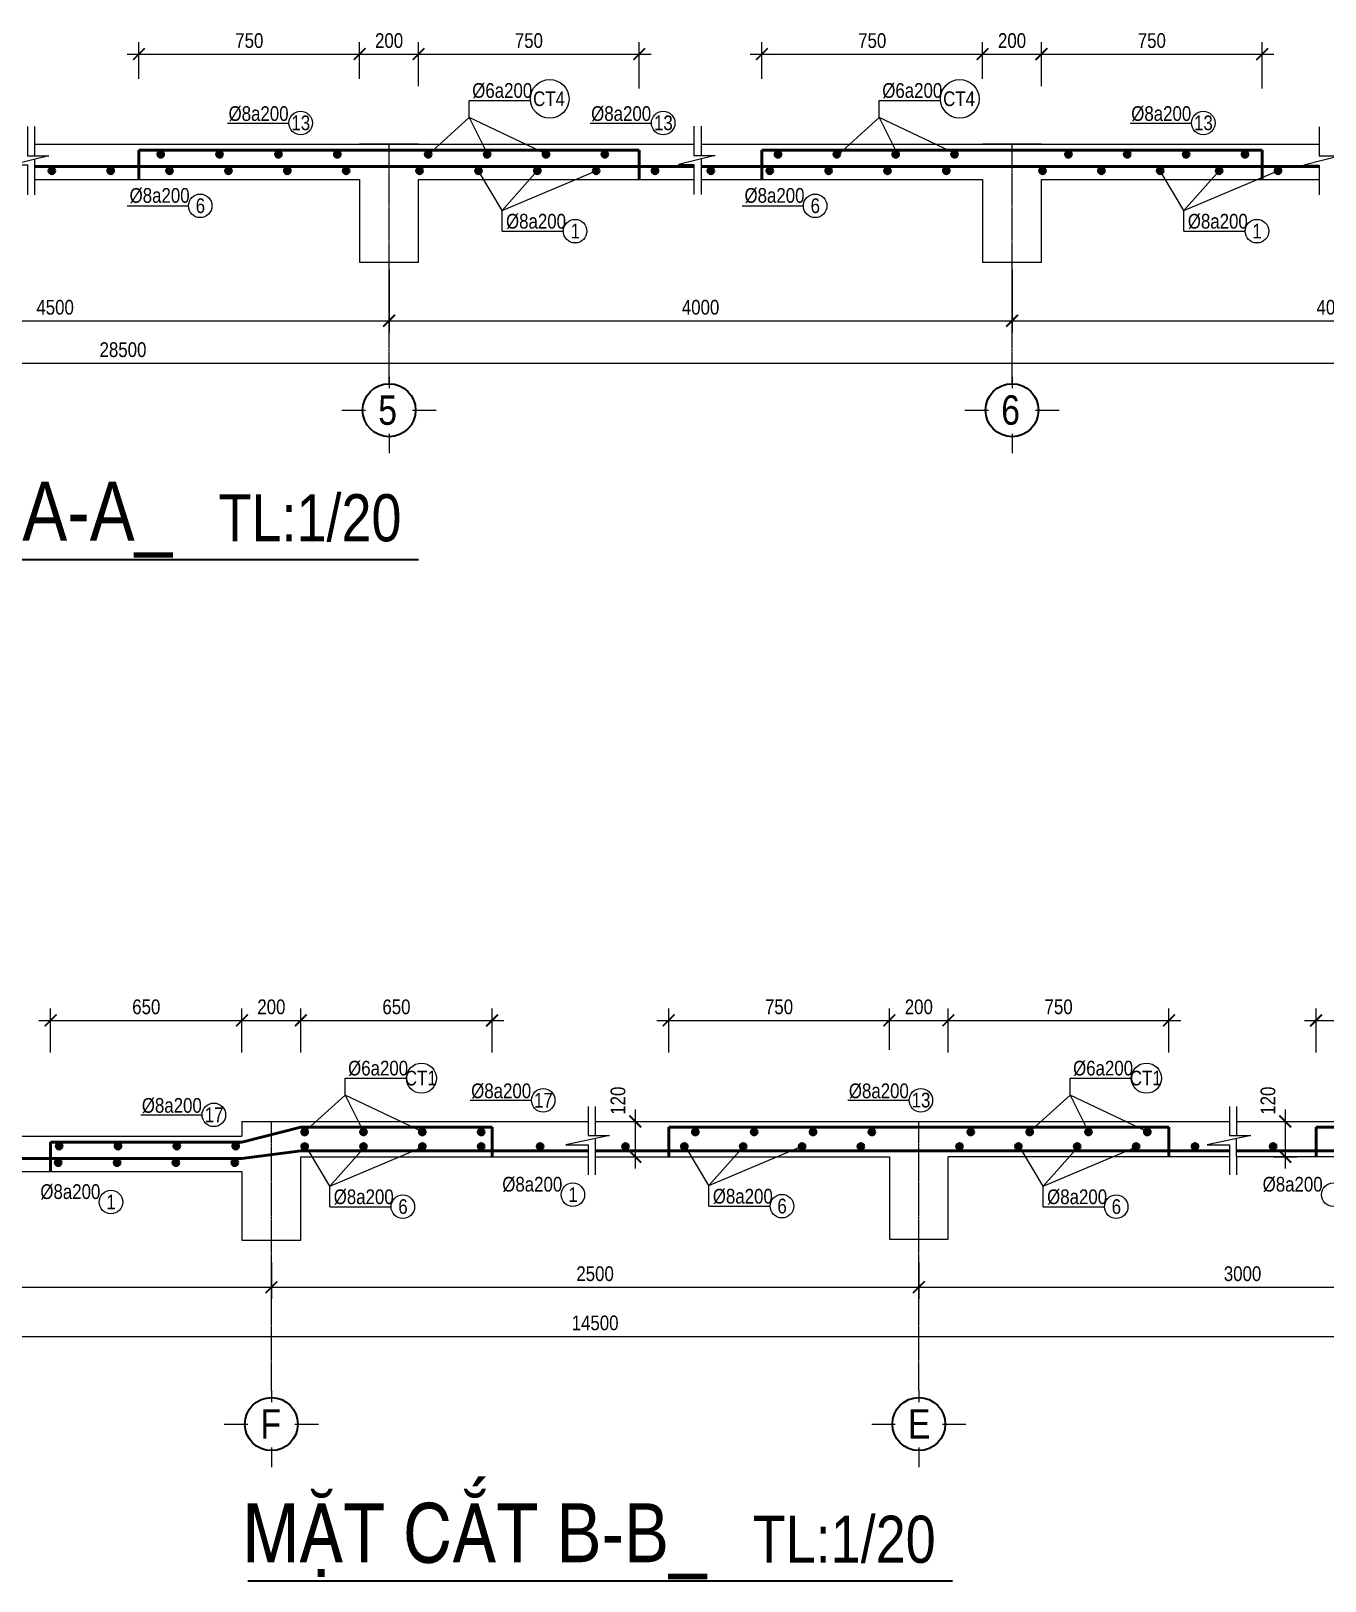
# Model space of a CAD drawing. Header units: millimetres. Extents: x 105195 to 185486, y -51269 to 23444.
# Drawn here: x 118211 to 122608, y -51269 to -46004 of the extents above; entities that cross this region are included whole.
import ezdxf

# ---------------------------------------------------------------- set-up
doc = ezdxf.new("R2010")
doc.units = ezdxf.units.MM
doc.header["$LTSCALE"] = 2
doc.header["$MEASUREMENT"] = 0
doc.linetypes.add('CENTERX2', pattern=[4, 2.5, -0.5, 0.5, -0.5])
for name, color, linetype, lineweight in [('bao bao bao', 2, 'Continuous', 25), ('kich thuoc', 7, 'Continuous', 13), ('NETTHAY', 4, 'Continuous', 25), ('TEXT', 6, 'Continuous', 15), ('thep+', 3, 'Continuous', 50), ('thep-', 5, 'Continuous', 50), ('truc mat cat', 7, 'CENTERX2', 9)]:
    doc.layers.add(name, color=color, linetype=linetype, lineweight=lineweight)
doc.layers.add('TEXT2', color=71, linetype='Continuous')
doc.styles.add('500', font='VHELVCN0.TTF', dxfattribs={"height": 500})
doc.styles.add('TNRM', font='VHELVCN0.TTF')
doc.dimstyles.new('TL20', dxfattribs={"dimscale": 20, "dimtxt": 2.5, "dimasz": 2, "dimexe": 2, "dimexo": 1, "dimgap": 1, "dimtad": 1, "dimdec": 0, "dimzin": 0, "dimdsep": 46, "dimtxsty": 'TNRM', "dimblk": 'ARCHTICK', "dimcen": 2, "dimdle": 2, "dimclrd": 256, "dimclre": 256, "dimclrt": 4, "dimadec": 0, "dimazin": 0, "dimtfac": 1, "dimtdec": 0, "dimtmove": 2, "dimatfit": 3, "dimfxl": 1, "dimtolj": 1, "dimtzin": 0, "dimlwd": 9, "dimlwe": 9, "dimarcsym": 1})

# ---------------------------------------------------------------- blocks, each defined once
blk = doc.blocks.new('_ArchTick')
at = {"color": 0, "linetype": 'ByBlock', "const_width": 0.15}
blk.add_lwpolyline([(-0.5, -0.5), (0.5, 0.5)], dxfattribs=at)
blk = doc.blocks.new('*D101')
at = {"layer": 'Defpoints', "color": 0, "transparency": 16777216}
for p in [(119328, -46081.9), (118578, -46186.2), (119328, -46186.2)]:
    blk.add_point(p, dxfattribs=at)
at = {"layer": 'kich thuoc', "linetype": 'Continuous', "lineweight": 9, "transparency": 16777216}
for p, q in [((118578, -46166.2), (118578, -46041.9)), ((119328, -46166.2), (119328, -46041.9)), ((118538, -46081.9), (119368, -46081.9))]:
    blk.add_line(p, q, dxfattribs=at)
at = {"layer": 'kich thuoc', "lineweight": 9, "transparency": 16777216, "xscale": 40, "yscale": 40, "zscale": 40, "rotation": 180}
blk.add_blockref('_ArchTick', (118578, -46081.9), dxfattribs=at)
at = {"layer": 'kich thuoc', "lineweight": 9, "transparency": 16777216, "xscale": 40, "yscale": 40, "zscale": 40}
blk.add_blockref('_ArchTick', (119328, -46081.9), dxfattribs=at)
at = {"layer": 'kich thuoc', "color": 4, "transparency": 16777216, "insert": (118953, -46036.3), "char_height": 50, "attachment_point": 5, "style": 'TNRM'}
blk.add_mtext('\\A1;750', dxfattribs=at)
blk = doc.blocks.new('*D102')
at = {"layer": 'Defpoints', "color": 0, "transparency": 16777216}
for p in [(119528, -46081.9), (119328, -46186.2), (119528, -46210.6)]:
    blk.add_point(p, dxfattribs=at)
at = {"layer": 'kich thuoc', "linetype": 'Continuous', "lineweight": 9, "transparency": 16777216}
for p, q in [((119328, -46166.2), (119328, -46041.9)), ((119528, -46190.6), (119528, -46041.9)), ((119288, -46081.9), (119568, -46081.9))]:
    blk.add_line(p, q, dxfattribs=at)
at = {"layer": 'kich thuoc', "lineweight": 9, "transparency": 16777216, "xscale": 40, "yscale": 40, "zscale": 40, "rotation": 180}
blk.add_blockref('_ArchTick', (119328, -46081.9), dxfattribs=at)
at = {"layer": 'kich thuoc', "lineweight": 9, "transparency": 16777216, "xscale": 40, "yscale": 40, "zscale": 40}
blk.add_blockref('_ArchTick', (119528, -46081.9), dxfattribs=at)
at = {"layer": 'kich thuoc', "color": 4, "transparency": 16777216, "insert": (119428, -46036.3), "char_height": 50, "attachment_point": 5, "style": 'TNRM'}
blk.add_mtext('\\A1;200', dxfattribs=at)
blk = doc.blocks.new('*D103')
at = {"layer": 'Defpoints', "color": 0, "transparency": 16777216}
for p in [(120278, -46081.9), (119528, -46210.6), (120278, -46218.7)]:
    blk.add_point(p, dxfattribs=at)
at = {"layer": 'kich thuoc', "linetype": 'Continuous', "lineweight": 9, "transparency": 16777216}
for p, q in [((119528, -46190.6), (119528, -46041.9)), ((120278, -46198.7), (120278, -46041.9)), ((119488, -46081.9), (120318, -46081.9))]:
    blk.add_line(p, q, dxfattribs=at)
at = {"layer": 'kich thuoc', "lineweight": 9, "transparency": 16777216, "xscale": 40, "yscale": 40, "zscale": 40, "rotation": 180}
blk.add_blockref('_ArchTick', (119528, -46081.9), dxfattribs=at)
at = {"layer": 'kich thuoc', "lineweight": 9, "transparency": 16777216, "xscale": 40, "yscale": 40, "zscale": 40}
blk.add_blockref('_ArchTick', (120278, -46081.9), dxfattribs=at)
at = {"layer": 'kich thuoc', "color": 4, "transparency": 16777216, "insert": (119903, -46036.3), "char_height": 50, "attachment_point": 5, "style": 'TNRM'}
blk.add_mtext('\\A1;750', dxfattribs=at)
blk = doc.blocks.new('*D104')
at = {"layer": 'Defpoints', "color": 0, "transparency": 16777216}
for p in [(121444.7, -46081.9), (120694.7, -46186.2), (121444.7, -46186.2)]:
    blk.add_point(p, dxfattribs=at)
at = {"layer": 'kich thuoc', "linetype": 'Continuous', "lineweight": 9, "transparency": 16777216}
for p, q in [((120694.7, -46166.2), (120694.7, -46041.9)), ((121444.7, -46166.2), (121444.7, -46041.9)), ((120654.7, -46081.9), (121484.7, -46081.9))]:
    blk.add_line(p, q, dxfattribs=at)
at = {"layer": 'kich thuoc', "lineweight": 9, "transparency": 16777216, "xscale": 40, "yscale": 40, "zscale": 40, "rotation": 180}
blk.add_blockref('_ArchTick', (120694.7, -46081.9), dxfattribs=at)
at = {"layer": 'kich thuoc', "lineweight": 9, "transparency": 16777216, "xscale": 40, "yscale": 40, "zscale": 40}
blk.add_blockref('_ArchTick', (121444.7, -46081.9), dxfattribs=at)
at = {"layer": 'kich thuoc', "color": 4, "transparency": 16777216, "insert": (121069.7, -46036.3), "char_height": 50, "attachment_point": 5, "style": 'TNRM'}
blk.add_mtext('\\A1;750', dxfattribs=at)
blk = doc.blocks.new('*D105')
at = {"layer": 'Defpoints', "color": 0, "transparency": 16777216}
for p in [(121644.7, -46081.9), (121444.7, -46186.2), (121644.7, -46210.6)]:
    blk.add_point(p, dxfattribs=at)
at = {"layer": 'kich thuoc', "linetype": 'Continuous', "lineweight": 9, "transparency": 16777216}
for p, q in [((121444.7, -46166.2), (121444.7, -46041.9)), ((121644.7, -46190.6), (121644.7, -46041.9)), ((121404.7, -46081.9), (121684.7, -46081.9))]:
    blk.add_line(p, q, dxfattribs=at)
at = {"layer": 'kich thuoc', "lineweight": 9, "transparency": 16777216, "xscale": 40, "yscale": 40, "zscale": 40, "rotation": 180}
blk.add_blockref('_ArchTick', (121444.7, -46081.9), dxfattribs=at)
at = {"layer": 'kich thuoc', "lineweight": 9, "transparency": 16777216, "xscale": 40, "yscale": 40, "zscale": 40}
blk.add_blockref('_ArchTick', (121644.7, -46081.9), dxfattribs=at)
at = {"layer": 'kich thuoc', "color": 4, "transparency": 16777216, "insert": (121544.7, -46036.3), "char_height": 50, "attachment_point": 5, "style": 'TNRM'}
blk.add_mtext('\\A1;200', dxfattribs=at)
blk = doc.blocks.new('*D106')
at = {"layer": 'Defpoints', "color": 0, "transparency": 16777216}
for p in [(122394.7, -46081.9), (121644.7, -46210.6), (122394.7, -46218.7)]:
    blk.add_point(p, dxfattribs=at)
at = {"layer": 'kich thuoc', "linetype": 'Continuous', "lineweight": 9, "transparency": 16777216}
for p, q in [((121644.7, -46190.6), (121644.7, -46041.9)), ((122394.7, -46198.7), (122394.7, -46041.9)), ((121604.7, -46081.9), (122434.7, -46081.9))]:
    blk.add_line(p, q, dxfattribs=at)
at = {"layer": 'kich thuoc', "lineweight": 9, "transparency": 16777216, "xscale": 40, "yscale": 40, "zscale": 40, "rotation": 180}
blk.add_blockref('_ArchTick', (121644.7, -46081.9), dxfattribs=at)
at = {"layer": 'kich thuoc', "lineweight": 9, "transparency": 16777216, "xscale": 40, "yscale": 40, "zscale": 40}
blk.add_blockref('_ArchTick', (122394.7, -46081.9), dxfattribs=at)
at = {"layer": 'kich thuoc', "color": 4, "transparency": 16777216, "insert": (122019.7, -46036.3), "char_height": 50, "attachment_point": 5, "style": 'TNRM'}
blk.add_mtext('\\A1;750', dxfattribs=at)
blk = doc.blocks.new('*D116')
at = {"layer": 'Defpoints', "color": 0, "transparency": 16777216}
for p in [(116828, -50166.7), (119028, -50166.7), (119028, -50270.7)]:
    blk.add_point(p, dxfattribs=at)
at = {"layer": 'kich thuoc', "linetype": 'Continuous', "lineweight": 9, "transparency": 16777216}
for p, q in [((116828, -50186.7), (116828, -50310.7)), ((119028, -50186.7), (119028, -50310.7)), ((116788, -50270.7), (119068, -50270.7))]:
    blk.add_line(p, q, dxfattribs=at)
at = {"layer": 'kich thuoc', "lineweight": 9, "transparency": 16777216, "xscale": 40, "yscale": 40, "zscale": 40, "rotation": 180}
blk.add_blockref('_ArchTick', (116828, -50270.7), dxfattribs=at)
at = {"layer": 'kich thuoc', "lineweight": 9, "transparency": 16777216, "xscale": 40, "yscale": 40, "zscale": 40}
blk.add_blockref('_ArchTick', (119028, -50270.7), dxfattribs=at)
at = {"layer": 'kich thuoc', "color": 4, "transparency": 16777216, "insert": (117928, -50225.1), "char_height": 50, "attachment_point": 5, "style": 'TNRM'}
blk.add_mtext('\\A1;3000', dxfattribs=at)
blk = doc.blocks.new('*D117')
at = {"layer": 'Defpoints', "color": 0, "transparency": 16777216}
for p in [(119028, -50166.7), (121228, -50166.7), (121228, -50270.7)]:
    blk.add_point(p, dxfattribs=at)
at = {"layer": 'kich thuoc', "linetype": 'Continuous', "lineweight": 9, "transparency": 16777216}
for p, q in [((119028, -50186.7), (119028, -50310.7)), ((121228, -50186.7), (121228, -50310.7)), ((118988, -50270.7), (121268, -50270.7))]:
    blk.add_line(p, q, dxfattribs=at)
at = {"layer": 'kich thuoc', "lineweight": 9, "transparency": 16777216, "xscale": 40, "yscale": 40, "zscale": 40, "rotation": 180}
blk.add_blockref('_ArchTick', (119028, -50270.7), dxfattribs=at)
at = {"layer": 'kich thuoc', "lineweight": 9, "transparency": 16777216, "xscale": 40, "yscale": 40, "zscale": 40}
blk.add_blockref('_ArchTick', (121228, -50270.7), dxfattribs=at)
at = {"layer": 'kich thuoc', "color": 4, "transparency": 16777216, "insert": (120128, -50225.1), "char_height": 50, "attachment_point": 5, "style": 'TNRM'}
blk.add_mtext('\\A1;2500', dxfattribs=at)
blk = doc.blocks.new('*D118')
at = {"layer": 'Defpoints', "color": 0, "transparency": 16777216}
for p in [(121228, -50166.7), (123428, -50166.7), (123428, -50270.7)]:
    blk.add_point(p, dxfattribs=at)
at = {"layer": 'kich thuoc', "linetype": 'Continuous', "lineweight": 9, "transparency": 16777216}
for p, q in [((121228, -50186.7), (121228, -50310.7)), ((123428, -50186.7), (123428, -50310.7)), ((121188, -50270.7), (123468, -50270.7))]:
    blk.add_line(p, q, dxfattribs=at)
at = {"layer": 'kich thuoc', "lineweight": 9, "transparency": 16777216, "xscale": 40, "yscale": 40, "zscale": 40, "rotation": 180}
blk.add_blockref('_ArchTick', (121228, -50270.7), dxfattribs=at)
at = {"layer": 'kich thuoc', "lineweight": 9, "transparency": 16777216, "xscale": 40, "yscale": 40, "zscale": 40}
blk.add_blockref('_ArchTick', (123428, -50270.7), dxfattribs=at)
at = {"layer": 'kich thuoc', "color": 4, "transparency": 16777216, "insert": (122328, -50225.1), "char_height": 50, "attachment_point": 5, "style": 'TNRM'}
blk.add_mtext('\\A1;3000', dxfattribs=at)
blk = doc.blocks.new('*D120')
at = {"layer": 'Defpoints', "color": 0, "transparency": 16777216}
for p in [(114628, -50310.7), (125628, -50310.7), (125628, -50437.8)]:
    blk.add_point(p, dxfattribs=at)
at = {"layer": 'kich thuoc', "linetype": 'Continuous', "lineweight": 9, "transparency": 16777216}
for p, q in [((114628, -50330.7), (114628, -50477.8)), ((125628, -50330.7), (125628, -50477.8)), ((114588, -50437.8), (125668, -50437.8))]:
    blk.add_line(p, q, dxfattribs=at)
at = {"layer": 'kich thuoc', "lineweight": 9, "transparency": 16777216, "xscale": 40, "yscale": 40, "zscale": 40, "rotation": 180}
blk.add_blockref('_ArchTick', (114628, -50437.8), dxfattribs=at)
at = {"layer": 'kich thuoc', "lineweight": 9, "transparency": 16777216, "xscale": 40, "yscale": 40, "zscale": 40}
blk.add_blockref('_ArchTick', (125628, -50437.8), dxfattribs=at)
at = {"layer": 'kich thuoc', "color": 4, "transparency": 16777216, "insert": (120128, -50392.2), "char_height": 50, "attachment_point": 5, "style": 'TNRM'}
blk.add_mtext('\\A1;14500', dxfattribs=at)
blk = doc.blocks.new('*D126')
at = {"layer": 'Defpoints', "color": 0, "transparency": 16777216}
for p in [(118928, -49364.2), (118278, -49493.8), (118928, -49493.8)]:
    blk.add_point(p, dxfattribs=at)
at = {"layer": 'kich thuoc', "linetype": 'Continuous', "lineweight": 9, "transparency": 16777216}
for p, q in [((118278, -49473.8), (118278, -49324.2)), ((118928, -49473.8), (118928, -49324.2)), ((118238, -49364.2), (118968, -49364.2))]:
    blk.add_line(p, q, dxfattribs=at)
at = {"layer": 'kich thuoc', "lineweight": 9, "transparency": 16777216, "xscale": 40, "yscale": 40, "zscale": 40, "rotation": 180}
blk.add_blockref('_ArchTick', (118278, -49364.2), dxfattribs=at)
at = {"layer": 'kich thuoc', "lineweight": 9, "transparency": 16777216, "xscale": 40, "yscale": 40, "zscale": 40}
blk.add_blockref('_ArchTick', (118928, -49364.2), dxfattribs=at)
at = {"layer": 'kich thuoc', "color": 4, "transparency": 16777216, "insert": (118603, -49318.6), "char_height": 50, "attachment_point": 5, "style": 'TNRM'}
blk.add_mtext('\\A1;650', dxfattribs=at)
blk = doc.blocks.new('*D127')
at = {"layer": 'Defpoints', "color": 0, "transparency": 16777216}
for p in [(119128, -49364.2), (118928, -49493.8), (119128, -49493.8)]:
    blk.add_point(p, dxfattribs=at)
at = {"layer": 'kich thuoc', "linetype": 'Continuous', "lineweight": 9, "transparency": 16777216}
for p, q in [((118928, -49473.8), (118928, -49324.2)), ((119128, -49473.8), (119128, -49324.2)), ((118888, -49364.2), (119168, -49364.2))]:
    blk.add_line(p, q, dxfattribs=at)
at = {"layer": 'kich thuoc', "lineweight": 9, "transparency": 16777216, "xscale": 40, "yscale": 40, "zscale": 40, "rotation": 180}
blk.add_blockref('_ArchTick', (118928, -49364.2), dxfattribs=at)
at = {"layer": 'kich thuoc', "lineweight": 9, "transparency": 16777216, "xscale": 40, "yscale": 40, "zscale": 40}
blk.add_blockref('_ArchTick', (119128, -49364.2), dxfattribs=at)
at = {"layer": 'kich thuoc', "color": 4, "transparency": 16777216, "insert": (119028, -49318.6), "char_height": 50, "attachment_point": 5, "style": 'TNRM'}
blk.add_mtext('\\A1;200', dxfattribs=at)
blk = doc.blocks.new('*D128')
at = {"layer": 'Defpoints', "color": 0, "transparency": 16777216}
for p in [(119778, -49364.2), (119128, -49493.8), (119778, -49493.8)]:
    blk.add_point(p, dxfattribs=at)
at = {"layer": 'kich thuoc', "linetype": 'Continuous', "lineweight": 9, "transparency": 16777216}
for p, q in [((119128, -49473.8), (119128, -49324.2)), ((119778, -49473.8), (119778, -49324.2)), ((119088, -49364.2), (119818, -49364.2))]:
    blk.add_line(p, q, dxfattribs=at)
at = {"layer": 'kich thuoc', "lineweight": 9, "transparency": 16777216, "xscale": 40, "yscale": 40, "zscale": 40, "rotation": 180}
blk.add_blockref('_ArchTick', (119128, -49364.2), dxfattribs=at)
at = {"layer": 'kich thuoc', "lineweight": 9, "transparency": 16777216, "xscale": 40, "yscale": 40, "zscale": 40}
blk.add_blockref('_ArchTick', (119778, -49364.2), dxfattribs=at)
at = {"layer": 'kich thuoc', "color": 4, "transparency": 16777216, "insert": (119453, -49318.6), "char_height": 50, "attachment_point": 5, "style": 'TNRM'}
blk.add_mtext('\\A1;650', dxfattribs=at)
blk = doc.blocks.new('*D129')
at = {"layer": 'Defpoints', "color": 0, "transparency": 16777216}
for p in [(121128, -49364.2), (121128, -49484.2), (120378, -49493.8)]:
    blk.add_point(p, dxfattribs=at)
at = {"layer": 'kich thuoc', "linetype": 'Continuous', "lineweight": 9, "transparency": 16777216}
for p, q in [((120378, -49473.8), (120378, -49324.2)), ((121128, -49464.2), (121128, -49324.2)), ((120338, -49364.2), (121168, -49364.2))]:
    blk.add_line(p, q, dxfattribs=at)
at = {"layer": 'kich thuoc', "lineweight": 9, "transparency": 16777216, "xscale": 40, "yscale": 40, "zscale": 40, "rotation": 180}
blk.add_blockref('_ArchTick', (120378, -49364.2), dxfattribs=at)
at = {"layer": 'kich thuoc', "lineweight": 9, "transparency": 16777216, "xscale": 40, "yscale": 40, "zscale": 40}
blk.add_blockref('_ArchTick', (121128, -49364.2), dxfattribs=at)
at = {"layer": 'kich thuoc', "color": 4, "transparency": 16777216, "insert": (120753, -49318.6), "char_height": 50, "attachment_point": 5, "style": 'TNRM'}
blk.add_mtext('\\A1;750', dxfattribs=at)
blk = doc.blocks.new('*D130')
at = {"layer": 'Defpoints', "color": 0, "transparency": 16777216}
for p in [(121328, -49364.2), (121128, -49484.2), (121328, -49493.8)]:
    blk.add_point(p, dxfattribs=at)
at = {"layer": 'kich thuoc', "linetype": 'Continuous', "lineweight": 9, "transparency": 16777216}
for p, q in [((121128, -49464.2), (121128, -49324.2)), ((121328, -49473.8), (121328, -49324.2)), ((121088, -49364.2), (121368, -49364.2))]:
    blk.add_line(p, q, dxfattribs=at)
at = {"layer": 'kich thuoc', "lineweight": 9, "transparency": 16777216, "xscale": 40, "yscale": 40, "zscale": 40, "rotation": 180}
blk.add_blockref('_ArchTick', (121128, -49364.2), dxfattribs=at)
at = {"layer": 'kich thuoc', "lineweight": 9, "transparency": 16777216, "xscale": 40, "yscale": 40, "zscale": 40}
blk.add_blockref('_ArchTick', (121328, -49364.2), dxfattribs=at)
at = {"layer": 'kich thuoc', "color": 4, "transparency": 16777216, "insert": (121228, -49318.6), "char_height": 50, "attachment_point": 5, "style": 'TNRM'}
blk.add_mtext('\\A1;200', dxfattribs=at)
blk = doc.blocks.new('*D131')
at = {"layer": 'Defpoints', "color": 0, "transparency": 16777216}
for p in [(122078, -49364.2), (121328, -49493.8), (122078, -49493.8)]:
    blk.add_point(p, dxfattribs=at)
at = {"layer": 'kich thuoc', "linetype": 'Continuous', "lineweight": 9, "transparency": 16777216}
for p, q in [((121328, -49473.8), (121328, -49324.2)), ((122078, -49473.8), (122078, -49324.2)), ((121288, -49364.2), (122118, -49364.2))]:
    blk.add_line(p, q, dxfattribs=at)
at = {"layer": 'kich thuoc', "lineweight": 9, "transparency": 16777216, "xscale": 40, "yscale": 40, "zscale": 40, "rotation": 180}
blk.add_blockref('_ArchTick', (121328, -49364.2), dxfattribs=at)
at = {"layer": 'kich thuoc', "lineweight": 9, "transparency": 16777216, "xscale": 40, "yscale": 40, "zscale": 40}
blk.add_blockref('_ArchTick', (122078, -49364.2), dxfattribs=at)
at = {"layer": 'kich thuoc', "color": 4, "transparency": 16777216, "insert": (121703, -49318.6), "char_height": 50, "attachment_point": 5, "style": 'TNRM'}
blk.add_mtext('\\A1;750', dxfattribs=at)
blk = doc.blocks.new('*D132')
at = {"layer": 'Defpoints', "color": 0, "transparency": 16777216}
for p in [(123328, -49364.2), (123328, -49484.2), (122578, -49493.8)]:
    blk.add_point(p, dxfattribs=at)
at = {"layer": 'kich thuoc', "linetype": 'Continuous', "lineweight": 9, "transparency": 16777216}
for p, q in [((122578, -49473.8), (122578, -49324.2)), ((123328, -49464.2), (123328, -49324.2)), ((122538, -49364.2), (123368, -49364.2))]:
    blk.add_line(p, q, dxfattribs=at)
at = {"layer": 'kich thuoc', "lineweight": 9, "transparency": 16777216, "xscale": 40, "yscale": 40, "zscale": 40, "rotation": 180}
blk.add_blockref('_ArchTick', (122578, -49364.2), dxfattribs=at)
at = {"layer": 'kich thuoc', "lineweight": 9, "transparency": 16777216, "xscale": 40, "yscale": 40, "zscale": 40}
blk.add_blockref('_ArchTick', (123328, -49364.2), dxfattribs=at)
at = {"layer": 'kich thuoc', "color": 4, "transparency": 16777216, "insert": (122953, -49318.6), "char_height": 50, "attachment_point": 5, "style": 'TNRM'}
blk.add_mtext('\\A1;750', dxfattribs=at)
blk = doc.blocks.new('*D139')
at = {"layer": 'Defpoints', "color": 0, "transparency": 16777216}
for p in [(120205.5, -49707.5), (120205.5, -49827.5), (120264.2, -49827.5)]:
    blk.add_point(p, dxfattribs=at)
at = {"layer": 'kich thuoc', "linetype": 'Continuous', "lineweight": 9, "transparency": 16777216}
for p, q in [((120264.2, -49667.5), (120264.2, -49867.5)), ((120225.5, -49707.5), (120304.2, -49707.5)), ((120225.5, -49827.5), (120304.2, -49827.5))]:
    blk.add_line(p, q, dxfattribs=at)
at = {"layer": 'kich thuoc', "lineweight": 9, "transparency": 16777216, "xscale": 40, "yscale": 40, "zscale": 40}
for p, rotation in [((120264.2, -49707.5), 90), ((120264.2, -49827.5), 270)]:
    blk.add_blockref('_ArchTick', p, dxfattribs=dict(at, rotation=rotation))
at = {"layer": 'kich thuoc', "color": 4, "transparency": 16777216, "insert": (120205.9, -49637.1), "char_height": 50, "attachment_point": 5, "rotation": 90, "style": 'TNRM'}
blk.add_mtext('\\A1;120', dxfattribs=at)
blk = doc.blocks.new('*D140')
at = {"layer": 'Defpoints', "color": 0, "transparency": 16777216}
for p in [(122414.1, -49707.5), (122414.1, -49827.5), (122472.9, -49827.5)]:
    blk.add_point(p, dxfattribs=at)
at = {"layer": 'kich thuoc', "linetype": 'Continuous', "lineweight": 9, "transparency": 16777216}
for p, q in [((122472.9, -49667.5), (122472.9, -49867.5)), ((122434.1, -49707.5), (122512.9, -49707.5)), ((122434.1, -49827.5), (122512.9, -49827.5))]:
    blk.add_line(p, q, dxfattribs=at)
at = {"layer": 'kich thuoc', "lineweight": 9, "transparency": 16777216, "xscale": 40, "yscale": 40, "zscale": 40}
for p, rotation in [((122472.9, -49707.5), 90), ((122472.9, -49827.5), 270)]:
    blk.add_blockref('_ArchTick', p, dxfattribs=dict(at, rotation=rotation))
at = {"layer": 'kich thuoc', "color": 4, "transparency": 16777216, "insert": (122414.5, -49637.1), "char_height": 50, "attachment_point": 5, "rotation": 90, "style": 'TNRM'}
blk.add_mtext('\\A1;120', dxfattribs=at)
blk = doc.blocks.new('*D145')
at = {"layer": 'Defpoints', "color": 0, "transparency": 16777216}
for p in [(117158.3, -46795), (119428, -46795), (119428, -46987.7)]:
    blk.add_point(p, dxfattribs=at)
at = {"layer": 'kich thuoc', "linetype": 'Continuous', "lineweight": 9, "transparency": 16777216}
for p, q in [((117158.3, -46815), (117158.3, -47027.7)), ((119428, -46815), (119428, -47027.7)), ((117118.3, -46987.7), (119468, -46987.7))]:
    blk.add_line(p, q, dxfattribs=at)
at = {"layer": 'kich thuoc', "lineweight": 9, "transparency": 16777216, "xscale": 40, "yscale": 40, "zscale": 40, "rotation": 180}
blk.add_blockref('_ArchTick', (117158.3, -46987.7), dxfattribs=at)
at = {"layer": 'kich thuoc', "lineweight": 9, "transparency": 16777216, "xscale": 40, "yscale": 40, "zscale": 40}
blk.add_blockref('_ArchTick', (119428, -46987.7), dxfattribs=at)
at = {"layer": 'kich thuoc', "color": 4, "transparency": 16777216, "insert": (118293.2, -46942.2), "char_height": 50, "attachment_point": 5, "style": 'TNRM'}
blk.add_mtext('\\A1;4500', dxfattribs=at)
blk = doc.blocks.new('*D146')
at = {"layer": 'Defpoints', "color": 0, "transparency": 16777216}
for p in [(119428, -46795), (121544.7, -46795), (121544.7, -46987.7)]:
    blk.add_point(p, dxfattribs=at)
at = {"layer": 'kich thuoc', "linetype": 'Continuous', "lineweight": 9, "transparency": 16777216}
for p, q in [((119428, -46815), (119428, -47027.7)), ((121544.7, -46815), (121544.7, -47027.7)), ((119388, -46987.7), (121584.7, -46987.7))]:
    blk.add_line(p, q, dxfattribs=at)
at = {"layer": 'kich thuoc', "lineweight": 9, "transparency": 16777216, "xscale": 40, "yscale": 40, "zscale": 40, "rotation": 180}
blk.add_blockref('_ArchTick', (119428, -46987.7), dxfattribs=at)
at = {"layer": 'kich thuoc', "lineweight": 9, "transparency": 16777216, "xscale": 40, "yscale": 40, "zscale": 40}
blk.add_blockref('_ArchTick', (121544.7, -46987.7), dxfattribs=at)
at = {"layer": 'kich thuoc', "color": 4, "transparency": 16777216, "insert": (120486.4, -46942.2), "char_height": 50, "width": 124.319, "attachment_point": 5, "style": 'TNRM'}
blk.add_mtext('\\A1;4000', dxfattribs=at)
blk = doc.blocks.new('*D147')
at = {"layer": 'Defpoints', "color": 0, "transparency": 16777216}
for p in [(121544.7, -46795), (123741.7, -46795), (123741.7, -46987.7)]:
    blk.add_point(p, dxfattribs=at)
at = {"layer": 'kich thuoc', "linetype": 'Continuous', "lineweight": 9, "transparency": 16777216}
for p, q in [((121544.7, -46815), (121544.7, -47027.7)), ((123741.7, -46815), (123741.7, -47027.7)), ((121504.7, -46987.7), (123781.7, -46987.7))]:
    blk.add_line(p, q, dxfattribs=at)
at = {"layer": 'kich thuoc', "lineweight": 9, "transparency": 16777216, "xscale": 40, "yscale": 40, "zscale": 40, "rotation": 180}
blk.add_blockref('_ArchTick', (121544.7, -46987.7), dxfattribs=at)
at = {"layer": 'kich thuoc', "lineweight": 9, "transparency": 16777216, "xscale": 40, "yscale": 40, "zscale": 40}
blk.add_blockref('_ArchTick', (123741.7, -46987.7), dxfattribs=at)
at = {"layer": 'kich thuoc', "color": 4, "transparency": 16777216, "insert": (122643.2, -46942.2), "char_height": 50, "attachment_point": 5, "style": 'TNRM'}
blk.add_mtext('\\A1;4000', dxfattribs=at)
blk = doc.blocks.new('*D149')
at = {"layer": 'Defpoints', "color": 0, "transparency": 16777216}
for p in [(110805.9, -46996.5), (126241.7, -46996.5), (126241.7, -47131.9)]:
    blk.add_point(p, dxfattribs=at)
at = {"layer": 'kich thuoc', "linetype": 'Continuous', "lineweight": 9, "transparency": 16777216}
for p, q in [((110805.9, -47016.5), (110805.9, -47171.9)), ((126241.7, -47016.5), (126241.7, -47171.9)), ((110765.9, -47131.9), (126281.7, -47131.9))]:
    blk.add_line(p, q, dxfattribs=at)
at = {"layer": 'kich thuoc', "lineweight": 9, "transparency": 16777216, "xscale": 40, "yscale": 40, "zscale": 40, "rotation": 180}
blk.add_blockref('_ArchTick', (110805.9, -47131.9), dxfattribs=at)
at = {"layer": 'kich thuoc', "lineweight": 9, "transparency": 16777216, "xscale": 40, "yscale": 40, "zscale": 40}
blk.add_blockref('_ArchTick', (126241.7, -47131.9), dxfattribs=at)
at = {"layer": 'kich thuoc', "color": 4, "transparency": 16777216, "insert": (118523.8, -47086.3), "char_height": 50, "attachment_point": 5, "style": 'TNRM'}
blk.add_mtext('\\A1;28500', dxfattribs=at)

msp = doc.modelspace()

# ---------------------------------------------------------------- hatches: boundary and pattern name
at = {"layer": 'thep+'}
for points in [[(118292.1, -46478.4, 1), (118272.1, -46478.4, 1)], [(118492.1, -46478.4, 1), (118472.1, -46478.4, 1)], [(118692.1, -46478.4, 1), (118672.1, -46478.4, 1)], [(118892.1, -46478.4, 1), (118872.1, -46478.4, 1)], [(119092.1, -46478.4, 1), (119072.1, -46478.4, 1)], [(119292.1, -46478.4, 1), (119272.1, -46478.4, 1)], [(119541.7, -46478.4, 1), (119521.7, -46478.4, 1)], [(119741.7, -46478.4, 1), (119721.7, -46478.4, 1)], [(119941.7, -46478.4, 1), (119921.7, -46478.4, 1)], [(120141.7, -46478.4, 1), (120121.7, -46478.4, 1)], [(120341.7, -46478.4, 1), (120321.7, -46478.4, 1)], [(120531.5, -46478.4, 1), (120511.5, -46478.4, 1)], [(120731.5, -46478.4, 1), (120711.5, -46478.4, 1)], [(120931.5, -46478.4, 1), (120911.5, -46478.4, 1)], [(121131.5, -46478.4, 1), (121111.5, -46478.4, 1)], [(121331.5, -46478.4, 1), (121311.5, -46478.4, 1)], [(121658.4, -46478.4, 1), (121638.4, -46478.4, 1)], [(121858.4, -46478.4, 1), (121838.4, -46478.4, 1)], [(122058.4, -46478.4, 1), (122038.4, -46478.4, 1)], [(122258.4, -46478.4, 1), (122238.4, -46478.4, 1)], [(122458.4, -46478.4, 1), (122438.4, -46478.4, 1)], [(119151.1, -49792.6, 1), (119131.1, -49792.6, 1)], [(119351.1, -49792.6, 1), (119331.1, -49792.6, 1)], [(119551.1, -49792.6, 1), (119531.1, -49792.6, 1)], [(119751.1, -49792.6, 1), (119731.1, -49792.6, 1)], [(119951.1, -49792.6, 1), (119931.1, -49792.6, 1)], [(120241.3, -49792.6, 1), (120221.3, -49792.6, 1)], [(120441.3, -49792.6, 1), (120421.3, -49792.6, 1)], [(120641.3, -49792.6, 1), (120621.3, -49792.6, 1)], [(120841.3, -49792.6, 1), (120821.3, -49792.6, 1)], [(121041.3, -49792.6, 1), (121021.3, -49792.6, 1)], [(121376.3, -49792.6, 1), (121356.3, -49792.6, 1)], [(121576.3, -49792.6, 1), (121556.3, -49792.6, 1)], [(121776.3, -49792.6, 1), (121756.3, -49792.6, 1)], [(121976.3, -49792.6, 1), (121956.3, -49792.6, 1)], [(122176.3, -49792.6, 1), (122156.3, -49792.6, 1)], [(122441.8, -49792.6, 1), (122421.8, -49792.6, 1)], [(118313.7, -49847.5, 1), (118293.7, -49847.5, 1)], [(118513.7, -49847.5, 1), (118493.7, -49847.5, 1)], [(118713.7, -49847.5, 1), (118693.7, -49847.5, 1)], [(118913.7, -49847.5, 1), (118893.7, -49847.5, 1)]]:
    msp.add_hatch(color=256, dxfattribs=at).paths.add_polyline_path(points)
at = {"layer": 'thep-'}
for points in [[(118662, -46422.4, 1), (118642, -46422.4, 1)], [(118862, -46422.4, 1), (118842, -46422.4, 1)], [(119062, -46422.4, 1), (119042, -46422.4, 1)], [(119262, -46422.4, 1), (119242, -46422.4, 1)], [(119571.1, -46422.4, 1), (119551.1, -46422.4, 1)], [(119771.1, -46422.4, 1), (119751.1, -46422.4, 1)], [(119971.1, -46422.4, 1), (119951.1, -46422.4, 1)], [(120171.1, -46422.4, 1), (120151.1, -46422.4, 1)], [(120759.4, -46422.4, 1), (120739.4, -46422.4, 1)], [(120959.4, -46422.4, 1), (120939.4, -46422.4, 1)], [(121159.4, -46422.4, 1), (121139.4, -46422.4, 1)], [(121359.4, -46422.4, 1), (121339.4, -46422.4, 1)], [(121746.3, -46422.4, 1), (121726.3, -46422.4, 1)], [(121946.3, -46422.4, 1), (121926.3, -46422.4, 1)], [(122146.3, -46422.4, 1), (122126.3, -46422.4, 1)], [(122346.3, -46422.4, 1), (122326.3, -46422.4, 1)], [(119151.1, -49743.3, 1), (119131.1, -49743.3, 1)], [(119351.1, -49743.3, 1), (119331.1, -49743.3, 1)], [(119551.1, -49743.3, 1), (119531.1, -49743.3, 1)], [(119751.1, -49743.3, 1), (119731.1, -49743.3, 1)], [(120478.5, -49743.3, 1), (120458.5, -49743.3, 1)], [(120678.5, -49743.3, 1), (120658.5, -49743.3, 1)], [(120878.5, -49743.3, 1), (120858.5, -49743.3, 1)], [(121078.5, -49743.3, 1), (121058.5, -49743.3, 1)], [(121414.5, -49743.3, 1), (121394.5, -49743.3, 1)], [(121614.5, -49743.3, 1), (121594.5, -49743.3, 1)], [(121814.5, -49743.3, 1), (121794.5, -49743.3, 1)], [(122014.5, -49743.3, 1), (121994.5, -49743.3, 1)], [(118316.8, -49791.5, 1), (118296.8, -49791.5, 1)], [(118516.8, -49791.5, 1), (118496.8, -49791.5, 1)], [(118716.8, -49791.5, 1), (118696.8, -49791.5, 1)], [(118916.8, -49791.5, 1), (118896.8, -49791.5, 1)]]:
    msp.add_hatch(color=256, dxfattribs=at).paths.add_polyline_path(points)

# ---------------------------------------------------------------- linework, layer by layer
at = {"layer": 'bao bao bao', "color": 6, "lineweight": 35}
for p, q in [((117133, -47798.6), (119527.4, -47798.6)), ((118948.3, -51268.6), (121342.7, -51268.6))]:
    msp.add_line(p, q, dxfattribs=at)
at = {"layer": 'NETTHAY'}
for p, q in [((118223.3, -46388.4), (120463.9, -46388.4)), ((120488, -46388.4), (122588, -46388.4)), ((118223.3, -46508.4), (119328, -46508.4)), ((119528, -46508.4), (120463.9, -46508.4)), ((120488, -46508.4), (121444.7, -46508.4)), ((121644.7, -46508.4), (122588, -46508.4)), ((120104.1, -49656.8), (120104.1, -49755.8)), ((122283.1, -49656.8), (122283.1, -49755.8)), ((118928, -49707.5), (120104.1, -49707.5)), ((120128.3, -49707.5), (122283.1, -49707.5)), ((122307.3, -49707.5), (124489.1, -49707.5)), ((117911.1, -49757.5), (118928, -49757.5)), ((120176.6, -49755.8), (120029.1, -49787.1)), ((120029.1, -49787.1), (120104.1, -49787.1)), ((120104.1, -49755.8), (120176.6, -49755.8)), ((120104.1, -49787.1), (120104.1, -49888.9)), ((122355.6, -49755.8), (122208.1, -49787.1)), ((122208.1, -49787.1), (122283.1, -49787.1)), ((122283.1, -49755.8), (122355.6, -49755.8)), ((122283.1, -49787.1), (122283.1, -49888.9)), ((119128, -49827.5), (120104.1, -49827.5)), ((120128, -49827.5), (121128, -49827.5)), ((122283.1, -49827.5), (121328, -49827.5)), ((123328, -49827.5), (122307, -49827.5)), ((117910.8, -49877.5), (118928, -49877.5))]:
    msp.add_line(p, q, dxfattribs=at)
for points in [[(118199.1, -46328.2), (118199.1, -46427.2), (118271.6, -46427.2), (118147.2, -46458.6), (118199.1, -46458.6), (118199.1, -46560.3)], [(118223.3, -46328.2), (118223.3, -46427.2)], [(120463.9, -46326.9), (120463.9, -46425.9), (120536.4, -46425.9), (120411.9, -46457.2), (120463.9, -46457.2), (120463.9, -46559)], [(120488, -46326.9), (120488, -46425.9)], [(122588, -46328.5), (122588, -46427.5), (122660.5, -46427.5), (122536.1, -46458.8), (122588, -46458.8), (122588, -46560.6)], [(119528, -46388.4), (119328, -46388.4)], [(120488, -46438), (120488, -46559)], [(121644.7, -46388.4), (121444.7, -46388.4)], [(118223.3, -46439.4), (118223.3, -46560.3)], [(119328, -46508.4), (119328, -46788.4), (119528, -46788.4), (119528, -46508.4)], [(121444.7, -46508.4), (121444.7, -46788.4), (121644.7, -46788.4), (121644.7, -46508.4)], [(120128.3, -49656.8), (120128.3, -49755.8)], [(122307.3, -49656.8), (122307.3, -49755.8)], [(118928, -49707.5), (118928, -49757.5)], [(120127.7, -49766.2), (120128.3, -49888.9)], [(122306.7, -49766.2), (122307.3, -49888.9)], [(118928, -49877.5), (118928, -50111.4), (119128, -50111.4), (119128, -49827.5)], [(121128, -49827.5), (121128, -50107.5), (121328, -50107.5), (121328, -49827.5)]]:
    msp.add_lwpolyline(points, dxfattribs=at)
at = {"layer": 'TEXT'}
for p, q in [((119700, -46297.6), (119700, -46239.7)), ((119700, -46239.7), (119908.4, -46239.7)), ((121093.3, -46297.6), (121093.3, -46239.7)), ((121093.3, -46239.7), (121301.7, -46239.7)), ((118879, -46316.1), (119087.4, -46316.1)), ((119562.8, -46422.4), (119700, -46297.6)), ((119700, -46297.6), (119762.8, -46422.4)), ((119962.8, -46422.4), (119700, -46297.6)), ((120111, -46316.1), (120319.4, -46316.1)), ((120956.1, -46422.4), (121093.3, -46297.6)), ((121093.3, -46297.6), (121156.1, -46422.4)), ((121356.1, -46422.4), (121093.3, -46297.6)), ((121946.2, -46316.1), (122154.6, -46316.1)), ((119811.8, -46613.2), (119731.7, -46478.4)), ((119931.7, -46478.4), (119811.8, -46613.2)), ((119811.8, -46613.2), (120131.7, -46478.4)), ((122128.5, -46613.2), (122048.4, -46478.4)), ((122248.4, -46478.4), (122128.5, -46613.2)), ((122128.5, -46613.2), (122448.4, -46478.4)), ((118537.8, -46597.5), (118746.2, -46597.5)), ((119811.8, -46683.5), (119811.8, -46613.2)), ((120627.3, -46597.5), (120835.7, -46597.5)), ((122128.5, -46683.5), (122128.5, -46613.2)), ((119811.8, -46683.5), (120020.1, -46683.5)), ((122128.5, -46683.5), (122336.8, -46683.5)), ((119278.3, -49618.6), (119278.3, -49560.7)), ((119278.3, -49560.7), (119486.7, -49560.7)), ((121741.7, -49618.6), (121741.7, -49560.7)), ((121741.7, -49560.7), (121950.1, -49560.7)), ((119141.1, -49743.3), (119278.3, -49618.6)), ((119278.3, -49618.6), (119341.1, -49743.3)), ((119541.1, -49743.3), (119278.3, -49618.6)), ((119703.3, -49635.7), (119911.7, -49635.7)), ((120986.6, -49635.7), (121195, -49635.7)), ((121604.5, -49743.3), (121741.7, -49618.6)), ((121741.7, -49618.6), (121804.5, -49743.3)), ((122004.5, -49743.3), (121741.7, -49618.6)), ((118584.2, -49685.2), (118792.6, -49685.2)), ((119226.4, -49927.1), (119146.4, -49792.2)), ((119346.4, -49792.2), (119226.4, -49927.1)), ((119226.4, -49927.1), (119546.4, -49792.2)), ((120514.4, -49925.2), (120434.4, -49790.3)), ((120634.4, -49790.3), (120514.4, -49925.2)), ((120514.4, -49925.2), (120834.4, -49790.3)), ((121650.3, -49927.1), (121570.3, -49792.2)), ((121770.3, -49792.2), (121650.3, -49927.1)), ((121650.3, -49927.1), (121970.3, -49792.2)), ((119226.4, -49997.3), (119226.4, -49927.1)), ((120514.4, -49995.4), (120514.4, -49925.2)), ((121650.3, -49997.3), (121650.3, -49927.1)), ((119226.4, -49997.3), (119434.8, -49997.3)), ((120514.4, -49995.4), (120722.8, -49995.4)), ((121650.3, -49997.3), (121858.7, -49997.3))]:
    msp.add_line(p, q, dxfattribs=at)
for points in [[(118876, -46408.4, 0, 16, 0), (118876, -46388.4, 0, 0, 0), (118876, -46316.1, 0, 0, 0), (119087.4, -46316.1, 0, 0, 0)], [(120108, -46408.4, 0, 16, 0), (120108, -46388.4, 0, 0, 0), (120108, -46316.1, 0, 0, 0), (120319.4, -46316.1, 0, 0, 0)], [(121943.2, -46408.4, 0, 16, 0), (121943.2, -46388.4, 0, 0, 0), (121943.2, -46316.1, 0, 0, 0), (122154.6, -46316.1, 0, 0, 0)], [(118534.8, -46463.4, 0, 16, 0), (118534.8, -46483.4, 0, 0, 0), (118534.8, -46597.5, 0, 0, 0), (118746.2, -46597.5, 0, 0, 0)], [(120624.3, -46463.4, 0, 16, 0), (120624.3, -46483.4, 0, 0, 0), (120624.3, -46597.5, 0, 0, 0), (120835.7, -46597.5, 0, 0, 0)], [(119700.3, -49728, 0, 16, 0), (119700.3, -49708, 0, 0, 0), (119700.3, -49635.7, 0, 0, 0), (119911.7, -49635.7, 0, 0, 0)], [(120983.6, -49728, 0, 16, 0), (120983.6, -49708, 0, 0, 0), (120983.6, -49635.7, 0, 0, 0), (121195, -49635.7, 0, 0, 0)], [(118581.3, -49777.5, 0, 16, 0), (118581.3, -49757.5, 0, 0, 0), (118581.3, -49685.2, 0, 0, 0), (118792.6, -49685.2, 0, 0, 0)], [(119801.1, -49807.7, 0, 16, 0), (119801.1, -49827.7, 0, 0, 0), (119801.1, -49956.4, 0, 0, 0), (120012.5, -49956.4, 0, 0, 0)], [(122384.8, -49807.7, 0, 16, 0), (122384.8, -49827.7, 0, 0, 0), (122384.8, -49956.4, 0, 0, 0), (122596.2, -49956.4, 0, 0, 0)], [(118231.5, -49832.8, 0, 16, 0), (118231.5, -49852.8, 0, 0, 0), (118231.5, -49981.5, 0, 0, 0), (118442.9, -49981.5, 0, 0, 0)]]:
    msp.add_lwpolyline(points, format="xyseb", dxfattribs=at)
for centre, radius in [((119973.7, -46234), 65.7), ((121367, -46234), 65.7), ((119127.4, -46316.1), 40), ((120359.4, -46316.1), 40), ((122194.6, -46316.1), 40), ((118786.2, -46597.5), 40), ((120875.7, -46597.5), 40), ((120060.1, -46683.5), 40), ((122376.8, -46683.5), 40), ((119537.9, -49560.7), 51.2), ((122001.2, -49560.7), 51.2), ((119951.7, -49635.7), 40), ((121235, -49635.7), 40), ((118832.6, -49685.2), 40), ((118482.9, -49981.5), 40), ((119474.8, -49997.3), 40), ((120052.5, -49956.4), 40), ((120762.8, -49995.4), 40), ((121898.7, -49997.3), 40), ((122636.2, -49956.4), 40)]:
    msp.add_circle(centre, radius, dxfattribs=at)
at = {"layer": 'TEXT2'}
for p, q in [((119428, -47178.1), (119428, -47217.3)), ((121544.7, -47178.1), (121544.7, -47217.3)), ((119268, -47291.6), (119348, -47291.6)), ((119508, -47291.6), (119588, -47291.6)), ((121384.7, -47291.6), (121464.7, -47291.6)), ((121624.7, -47291.6), (121704.7, -47291.6)), ((119428, -47371.6), (119428, -47437.9)), ((121544.7, -47371.6), (121544.7, -47437.9)), ((119028, -50622.1), (119028, -50661.2)), ((121228, -50622.1), (121228, -50661.2)), ((118868, -50735.5), (118948, -50735.5)), ((119108, -50735.5), (119188, -50735.5)), ((121068, -50735.5), (121148, -50735.5)), ((121308, -50735.5), (121388, -50735.5)), ((119028, -50815.5), (119028, -50881.8)), ((121228, -50815.5), (121228, -50881.8))]:
    msp.add_line(p, q, dxfattribs=at)
at = {"layer": 'TEXT2', "lineweight": 35}
for centre in [(119428, -47291.6), (121544.7, -47291.6), (119028, -50735.5), (121228, -50735.5)]:
    msp.add_circle(centre, 90, dxfattribs=at)
at = {"layer": 'thep+'}
for p, q in [((118223.3, -46463.4), (120463.9, -46463.4)), ((120488, -46463.4), (122588, -46463.4)), ((118927.7, -49833), (119128, -49807.5)), ((119128, -49807.5), (120104.1, -49807.6)), ((120127.9, -49807.6), (122283.1, -49807.6)), ((122306.9, -49807.6), (124489.1, -49807.7)), ((117910.6, -49832.9), (118927.7, -49833))]:
    msp.add_line(p, q, dxfattribs=at)
for centre in [(118282.1, -46478.4), (118482.1, -46478.4), (118682.1, -46478.4), (118882.1, -46478.4), (119082.1, -46478.4), (119282.1, -46478.4), (119531.7, -46478.4), (119731.7, -46478.4), (119931.7, -46478.4), (120131.7, -46478.4), (120331.7, -46478.4), (120521.5, -46478.4), (120721.5, -46478.4), (120921.5, -46478.4), (121121.5, -46478.4), (121321.5, -46478.4), (121648.4, -46478.4), (121848.4, -46478.4), (122048.4, -46478.4), (122248.4, -46478.4), (122448.4, -46478.4), (119141.1, -49792.6), (119341.1, -49792.6), (119541.1, -49792.6), (119741.1, -49792.6), (119941.1, -49792.6), (120231.3, -49792.6), (120431.3, -49792.6), (120631.3, -49792.6), (120831.3, -49792.6), (121031.3, -49792.6), (121366.3, -49792.6), (121566.3, -49792.6), (121766.3, -49792.6), (121966.3, -49792.6), (122166.3, -49792.6), (122431.8, -49792.6), (118303.7, -49847.5), (118503.7, -49847.5), (118703.7, -49847.5), (118903.7, -49847.5)]:
    msp.add_circle(centre, 10, dxfattribs=at)
at = {"layer": 'thep-'}
for p, q in [((118578, -46408.4), (120278, -46408.4)), ((118578, -46508.4), (118578, -46408.4)), ((120278, -46508.4), (120278, -46408.4)), ((120694.7, -46408.4), (122394.7, -46408.4)), ((120694.7, -46508.4), (120694.7, -46408.4)), ((122394.7, -46508.4), (122394.7, -46408.4)), ((118928, -49777.5), (119128, -49727.5)), ((119778, -49727.5), (119128, -49727.5)), ((119778, -49827.5), (119778, -49727.5)), ((120378, -49727.5), (122078, -49727.5)), ((120378, -49827.5), (120378, -49727.5)), ((122078, -49827.5), (122078, -49727.5)), ((122578, -49727.5), (124278, -49727.5)), ((122578, -49827.5), (122578, -49727.5)), ((118278, -49777.5), (118928, -49777.5)), ((118278, -49777.5), (118278, -49877.5))]:
    msp.add_line(p, q, dxfattribs=at)
for centre in [(118652, -46422.4), (118852, -46422.4), (119052, -46422.4), (119252, -46422.4), (119561.1, -46422.4), (119761.1, -46422.4), (119961.1, -46422.4), (120161.1, -46422.4), (120749.4, -46422.4), (120949.4, -46422.4), (121149.4, -46422.4), (121349.4, -46422.4), (121736.3, -46422.4), (121936.3, -46422.4), (122136.3, -46422.4), (122336.3, -46422.4), (119141.1, -49743.3), (119341.1, -49743.3), (119541.1, -49743.3), (119741.1, -49743.3), (120468.5, -49743.3), (120668.5, -49743.3), (120868.5, -49743.3), (121068.5, -49743.3), (121404.5, -49743.3), (121604.5, -49743.3), (121804.5, -49743.3), (122004.5, -49743.3), (118306.8, -49791.5), (118506.8, -49791.5), (118706.8, -49791.5), (118906.8, -49791.5)]:
    msp.add_circle(centre, 10, dxfattribs=at)
at = {"layer": 'truc mat cat', "linetype": 'CENTERX2'}
for p, q in [((119428, -47201.6), (119428, -46388.4)), ((121544.7, -47201.6), (121544.7, -46388.4)), ((119028, -50622.1), (119028, -49711.4)), ((121228, -50622.1), (121228, -49711.4))]:
    msp.add_line(p, q, dxfattribs=at)

# ---------------------------------------------------------------- texts
at = {"layer": 'TEXT', "style": 'TNRM'}
for s, height, p in [('MAËT CAÉT A-A_', 200, (117115.9, -47734.8)), ('TL:1/20', 160, (118848.5, -47736.9)), ('MAËT CAÉT B-B_', 200, (118931.2, -51204.8)), ('TL:1/20', 160, (120663.7, -51206.9))]:
    msp.add_text(s, height=height, dxfattribs=at).set_placement(p)
at = {"layer": 'TEXT', "char_height": 50, "style": 'TNRM'}
for s, insert, width, attachment_point in [('þ6a200', (119710.5, -46180.6), 184.909, 1), ('CT4', (119971.5, -46233.9), 63.449, 5), ('þ6a200', (121103.8, -46180.6), 184.909, 1), ('CT4', (121364.8, -46233.9), 63.449, 5), ('þ8a200', (118882.6, -46259), 184.909, 1), ('þ8a200', (120114.6, -46259), 184.909, 1), ('þ8a200', (121949.8, -46259), 184.909, 1), ('13', (119127.9, -46315.9), 63.449, 5), ('13', (120360, -46315.9), 63.449, 5), ('13', (122195.1, -46315.9), 63.449, 5), ('þ8a200', (118546.3, -46537), 184.909, 1), ('þ8a200', (120635.7, -46537), 184.909, 1), ('6', (118786.8, -46597.4), 63.449, 5), ('6', (120876.2, -46597.4), 63.449, 5), ('þ8a200', (119825.3, -46624.7), 184.909, 1), ('þ8a200', (122142, -46624.7), 184.909, 1), ('1', (120060.7, -46683.3), 63.449, 5), ('1', (122377.4, -46683.3), 63.449, 5), ('þ6a200', (119288.8, -49501.5), 184.909, 1), ('CT1', (119535.7, -49560.6), 63.449, 5), ('þ6a200', (121752.2, -49501.5), 184.909, 1), ('CT1', (121999.1, -49560.6), 63.449, 5), ('þ8a200', (119706.9, -49578.6), 184.909, 1), ('þ8a200', (120990.2, -49578.6), 184.909, 1), ('þ8a200', (118587.8, -49628.1), 184.909, 1), ('17', (119952.3, -49635.5), 63.449, 5), ('13', (121235.5, -49635.5), 63.449, 5), ('17', (118833.2, -49685.1), 63.449, 5), ('þ8a200', (119812.6, -49895.9), 184.909, 1), ('þ8a200', (122396.3, -49895.9), 184.909, 1), ('þ8a200', (118243, -49921), 184.909, 1), ('1', (118483.5, -49981.3), 63.449, 5), ('þ8a200', (119239.9, -49938.5), 184.909, 1), ('1', (120053.1, -49956.3), 63.449, 5), ('þ8a200', (120528, -49936.6), 184.909, 1), ('þ8a200', (121663.9, -49938.5), 184.909, 1), ('6', (119475.3, -49997.2), 63.449, 5), ('6', (120763.4, -49995.3), 63.449, 5), ('6', (121899.3, -49997.2), 63.449, 5)]:
    msp.add_mtext(s, dxfattribs=dict(at, insert=insert, width=width, attachment_point=attachment_point))
at = {"layer": 'TEXT2', "style": '500'}
for s, p in [('5', (119391.2, -47341.1)), ('6', (121508, -47341.1)), ('F', (118991.2, -50785)), ('E', (121191.2, -50785))]:
    msp.add_text(s, height=100, dxfattribs=at).set_placement(p)

# ---------------------------------------------------------------- dimensions: what is measured, and where the dimension line sits
at = {"layer": 'kich thuoc'}
for base, p1, p2, picture, middle in [((119328, -46081.9), (118578, -46186.2), (119328, -46186.2), '*D101', (118953, -46036.3)), ((119528, -46081.9), (119328, -46186.2), (119528, -46210.6), '*D102', (119428, -46036.3)), ((120278, -46081.9), (119528, -46210.6), (120278, -46218.7), '*D103', (119903, -46036.3)), ((121444.7, -46081.9), (120694.7, -46186.2), (121444.7, -46186.2), '*D104', (121069.7, -46036.3)), ((121644.7, -46081.9), (121444.7, -46186.2), (121644.7, -46210.6), '*D105', (121544.7, -46036.3)), ((122394.7, -46081.9), (121644.7, -46210.6), (122394.7, -46218.7), '*D106', (122019.7, -46036.3)), ((118928, -49364.2), (118278, -49493.8), (118928, -49493.8), '*D126', (118603, -49318.6)), ((119128, -49364.2), (118928, -49493.8), (119128, -49493.8), '*D127', (119028, -49318.6)), ((119778, -49364.2), (119128, -49493.8), (119778, -49493.8), '*D128', (119453, -49318.6)), ((121128, -49364.2), (120378, -49493.8), (121128, -49484.2), '*D129', (120753, -49318.6)), ((121328, -49364.2), (121128, -49484.2), (121328, -49493.8), '*D130', (121228, -49318.6)), ((122078, -49364.2), (121328, -49493.8), (122078, -49493.8), '*D131', (121703, -49318.6)), ((123328, -49364.2), (122578, -49493.8), (123328, -49484.2), '*D132', (122953, -49318.6))]:
    dim = msp.add_linear_dim(base=base, p1=p1, p2=p2, dimstyle='TL20', dxfattribs=at)
    dim.commit()
    dim.dimension.update_dxf_attribs({"geometry": picture, "text_midpoint": middle})
for base, p1, p2, text, picture, middle in [((119428, -46987.7), (117158.3, -46795), (119428, -46795), '4500', '*D145', (118293.2, -46942.2)), ((121544.7, -46987.7), (119428, -46795), (121544.7, -46795), '4000', '*D146', (120486.4, -46942.2)), ((123741.7, -46987.7), (121544.7, -46795), (123741.7, -46795), '4000', '*D147', (122643.2, -46942.2)), ((126241.7, -47131.9), (110805.9, -46996.5), (126241.7, -46996.5), '28500', '*D149', (118523.8, -47086.3)), ((119028, -50270.7), (116828, -50166.7), (119028, -50166.7), '3000', '*D116', (117928, -50225.1)), ((121228, -50270.7), (119028, -50166.7), (121228, -50166.7), '2500', '*D117', (120128, -50225.1)), ((123428, -50270.7), (121228, -50166.7), (123428, -50166.7), '3000', '*D118', (122328, -50225.1)), ((125628, -50437.8), (114628, -50310.7), (125628, -50310.7), '14500', '*D120', (120128, -50392.2))]:
    dim = msp.add_linear_dim(base=base, p1=p1, p2=p2, text=text, dimstyle='TL20', dxfattribs=at)
    dim.commit()
    dim.dimension.update_dxf_attribs({"geometry": picture, "text_midpoint": middle})
for base, p1, p2, picture, middle in [((120264.2, -49827.5), (120205.5, -49707.5), (120205.5, -49827.5), '*D139', (120205.9, -49637.1)), ((122472.9, -49827.5), (122414.1, -49707.5), (122414.1, -49827.5), '*D140', (122414.5, -49637.1))]:
    dim = msp.add_linear_dim(base=base, p1=p1, p2=p2, angle=90, dimstyle='TL20', dxfattribs=at)
    dim.commit()
    dim.dimension.update_dxf_attribs({"geometry": picture, "text_midpoint": middle, "dimtype": 160})

doc.saveas('drawing.dxf')
